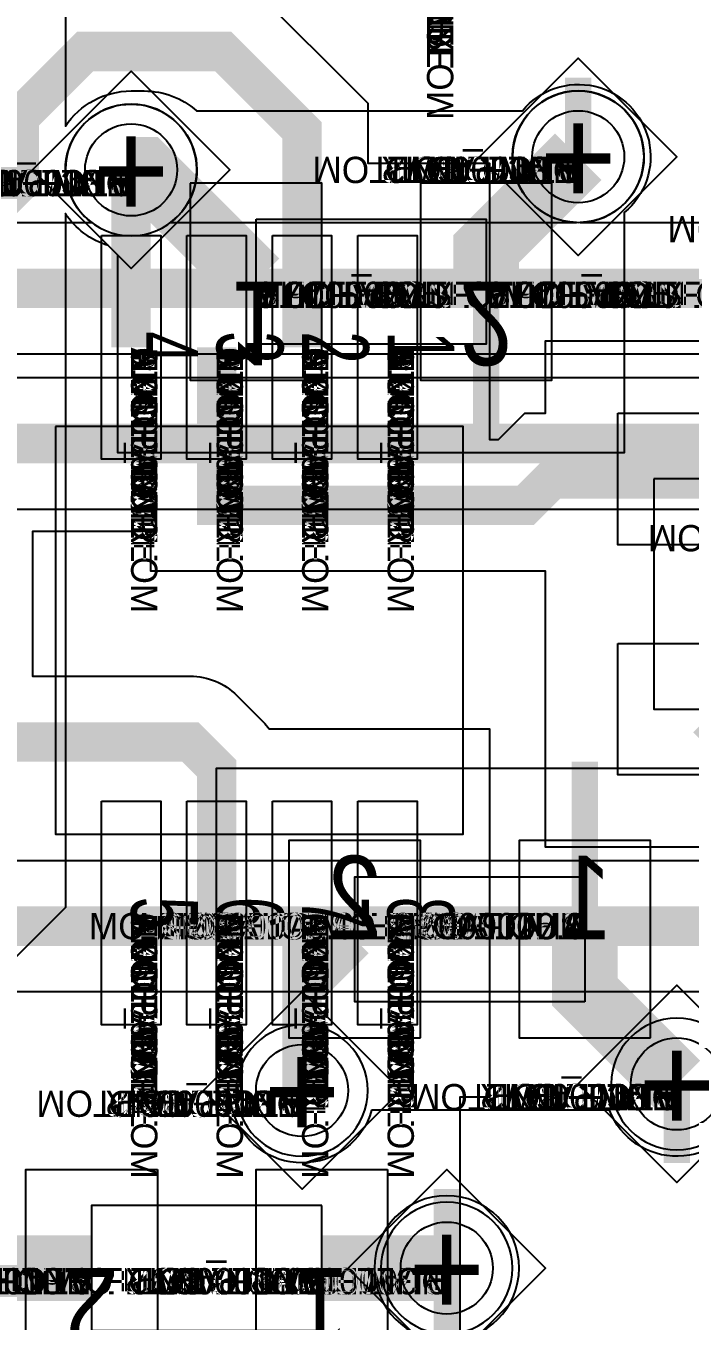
# Model space of a CAD drawing. Extents: x 0 to 323, y 0 to 320.
# Drawn here: x 63.26 to 68.31, y 172 to 181.85 of the extents above; entities that cross this region are included whole.
import ezdxf
from ezdxf.enums import TextEntityAlignment as Align

# ---------------------------------------------------------------- set-up
doc = ezdxf.new("R2010")
doc.units = 0
doc.header["$MEASUREMENT"] = 0
doc.layers.get('0').update_dxf_attribs({"linetype": 'CONTINUOUS'})
for name, color, linetype in [('CDN_FIGURES', 7, 'CONTINUOUS'), ('ETCH_BOTTOM', 7, 'CONTINUOUS'), ('ETCH_GND', 3, 'CONTINUOUS'), ('ETCH_INT1', 4, 'CONTINUOUS'), ('ETCH_INT2', 5, 'CONTINUOUS'), ('ETCH_PWR', 6, 'CONTINUOUS'), ('ETCH_TOP', 2, 'CONTINUOUS'), ('MANUFACTURING_NCLEGEND-1-6', 8, 'CONTINUOUS'), ('PACKAGE_GEOMETRY_ASSEMBLY_TOP', 11, 'CONTINUOUS'), ('PACKAGE_GEOMETRY_PIN_NUMBER', 9, 'CONTINUOUS')]:
    doc.layers.add(name, color=color, linetype=linetype)

# ---------------------------------------------------------------- blocks, each defined once
blk = doc.blocks.new('PAD_INFO')
for tag in ['SHAPE_TYPE', 'PAD_HEIGHT', 'PAD_LAYER', 'PAD_TYPE', 'PAD_WIDTH']:
    blk.add_attdef(tag, (0, 0), '', height=0.2)
at = {"flags": 2}
blk.add_attdef('CDN_TYPE', (0, 0), '', height=0.2, dxfattribs=at)
blk = doc.blocks.new('DRILL_INFO')
at = {"flags": 2}
blk.add_attdef('CDN_TYPE', (0, 0), '', height=0.2, dxfattribs=at)
for tag in ['FSHAPE', 'FCHAR', 'DRILL_HEIGHT', 'DIAMETER', 'PLATED', 'DRILL_WIDTH']:
    blk.add_attdef(tag, (0, 0), '', height=0.2)
blk = doc.blocks.new('VIA0700X0300')
at = {"layer": 'ETCH_BOTTOM'}
blk.add_circle((0, 0), 0.35, dxfattribs=at)
at = {"layer": 'ETCH_GND'}
blk.add_circle((0, 0), 0.35, dxfattribs=at)
at = {"layer": 'ETCH_INT1'}
blk.add_circle((0, 0), 0.35, dxfattribs=at)
at = {"layer": 'ETCH_INT2'}
blk.add_circle((0, 0), 0.35, dxfattribs=at)
at = {"layer": 'ETCH_PWR'}
blk.add_circle((0, 0), 0.35, dxfattribs=at)
at = {"layer": 'ETCH_TOP'}
blk.add_circle((0, 0), 0.35, dxfattribs=at)
ref = blk.add_blockref('PAD_INFO', (0, 0))
ref.add_attrib('PAD_LAYER', 'ETCH_TOP', (0, 0), dxfattribs={"height": 0.2})
ref.add_attrib('SHAPE_TYPE', 'NULL', (0, 0), dxfattribs={"height": 0.2})
ref.add_attrib('PAD_TYPE', 'ANTIPAD', (0, 0), dxfattribs={"height": 0.2})
ref.add_attrib('PAD_WIDTH', '0.000000', (0, 0), dxfattribs={"height": 0.2})
ref.add_attrib('PAD_HEIGHT', '0.000000', (0, 0), dxfattribs={"height": 0.2})
ref = blk.add_blockref('PAD_INFO', (0, 0))
ref.add_attrib('PAD_LAYER', 'ETCH_GND', (0, 0), dxfattribs={"height": 0.2})
ref.add_attrib('SHAPE_TYPE', 'NULL', (0, 0), dxfattribs={"height": 0.2})
ref.add_attrib('PAD_TYPE', 'ANTIPAD', (0, 0), dxfattribs={"height": 0.2})
ref.add_attrib('PAD_WIDTH', '0.000000', (0, 0), dxfattribs={"height": 0.2})
ref.add_attrib('PAD_HEIGHT', '0.000000', (0, 0), dxfattribs={"height": 0.2})
ref = blk.add_blockref('PAD_INFO', (0, 0))
ref.add_attrib('PAD_LAYER', 'ETCH_INT1', (0, 0), dxfattribs={"height": 0.2})
ref.add_attrib('SHAPE_TYPE', 'NULL', (0, 0), dxfattribs={"height": 0.2})
ref.add_attrib('PAD_TYPE', 'ANTIPAD', (0, 0), dxfattribs={"height": 0.2})
ref.add_attrib('PAD_WIDTH', '0.000000', (0, 0), dxfattribs={"height": 0.2})
ref.add_attrib('PAD_HEIGHT', '0.000000', (0, 0), dxfattribs={"height": 0.2})
ref = blk.add_blockref('PAD_INFO', (0, 0))
ref.add_attrib('PAD_LAYER', 'ETCH_INT2', (0, 0), dxfattribs={"height": 0.2})
ref.add_attrib('SHAPE_TYPE', 'NULL', (0, 0), dxfattribs={"height": 0.2})
ref.add_attrib('PAD_TYPE', 'ANTIPAD', (0, 0), dxfattribs={"height": 0.2})
ref.add_attrib('PAD_WIDTH', '0.000000', (0, 0), dxfattribs={"height": 0.2})
ref.add_attrib('PAD_HEIGHT', '0.000000', (0, 0), dxfattribs={"height": 0.2})
ref = blk.add_blockref('PAD_INFO', (0, 0))
ref.add_attrib('PAD_LAYER', 'ETCH_PWR', (0, 0), dxfattribs={"height": 0.2})
ref.add_attrib('SHAPE_TYPE', 'NULL', (0, 0), dxfattribs={"height": 0.2})
ref.add_attrib('PAD_TYPE', 'ANTIPAD', (0, 0), dxfattribs={"height": 0.2})
ref.add_attrib('PAD_WIDTH', '0.000000', (0, 0), dxfattribs={"height": 0.2})
ref.add_attrib('PAD_HEIGHT', '0.000000', (0, 0), dxfattribs={"height": 0.2})
ref = blk.add_blockref('PAD_INFO', (0, 0))
ref.add_attrib('PAD_LAYER', 'ETCH_BOTTOM', (0, 0), dxfattribs={"height": 0.2})
ref.add_attrib('SHAPE_TYPE', 'NULL', (0, 0), dxfattribs={"height": 0.2})
ref.add_attrib('PAD_TYPE', 'ANTIPAD', (0, 0), dxfattribs={"height": 0.2})
ref.add_attrib('PAD_WIDTH', '0.000000', (0, 0), dxfattribs={"height": 0.2})
ref.add_attrib('PAD_HEIGHT', '0.000000', (0, 0), dxfattribs={"height": 0.2})
ref = blk.add_blockref('PAD_INFO', (0, 0))
ref.add_attrib('PAD_LAYER', 'ETCH_TOP', (0, 0), dxfattribs={"height": 0.2})
ref.add_attrib('SHAPE_TYPE', 'NULL', (0, 0), dxfattribs={"height": 0.2})
ref.add_attrib('PAD_TYPE', 'THERMAL', (0, 0), dxfattribs={"height": 0.2})
ref.add_attrib('PAD_WIDTH', '0.000000', (0, 0), dxfattribs={"height": 0.2})
ref.add_attrib('PAD_HEIGHT', '0.000000', (0, 0), dxfattribs={"height": 0.2})
ref = blk.add_blockref('PAD_INFO', (0, 0))
ref.add_attrib('PAD_LAYER', 'ETCH_GND', (0, 0), dxfattribs={"height": 0.2})
ref.add_attrib('SHAPE_TYPE', 'NULL', (0, 0), dxfattribs={"height": 0.2})
ref.add_attrib('PAD_TYPE', 'THERMAL', (0, 0), dxfattribs={"height": 0.2})
ref.add_attrib('PAD_WIDTH', '0.000000', (0, 0), dxfattribs={"height": 0.2})
ref.add_attrib('PAD_HEIGHT', '0.000000', (0, 0), dxfattribs={"height": 0.2})
ref = blk.add_blockref('PAD_INFO', (0, 0))
ref.add_attrib('PAD_LAYER', 'ETCH_INT1', (0, 0), dxfattribs={"height": 0.2})
ref.add_attrib('SHAPE_TYPE', 'NULL', (0, 0), dxfattribs={"height": 0.2})
ref.add_attrib('PAD_TYPE', 'THERMAL', (0, 0), dxfattribs={"height": 0.2})
ref.add_attrib('PAD_WIDTH', '0.000000', (0, 0), dxfattribs={"height": 0.2})
ref.add_attrib('PAD_HEIGHT', '0.000000', (0, 0), dxfattribs={"height": 0.2})
ref = blk.add_blockref('PAD_INFO', (0, 0))
ref.add_attrib('PAD_LAYER', 'ETCH_INT2', (0, 0), dxfattribs={"height": 0.2})
ref.add_attrib('SHAPE_TYPE', 'NULL', (0, 0), dxfattribs={"height": 0.2})
ref.add_attrib('PAD_TYPE', 'THERMAL', (0, 0), dxfattribs={"height": 0.2})
ref.add_attrib('PAD_WIDTH', '0.000000', (0, 0), dxfattribs={"height": 0.2})
ref.add_attrib('PAD_HEIGHT', '0.000000', (0, 0), dxfattribs={"height": 0.2})
ref = blk.add_blockref('PAD_INFO', (0, 0))
ref.add_attrib('PAD_LAYER', 'ETCH_PWR', (0, 0), dxfattribs={"height": 0.2})
ref.add_attrib('SHAPE_TYPE', 'NULL', (0, 0), dxfattribs={"height": 0.2})
ref.add_attrib('PAD_TYPE', 'THERMAL', (0, 0), dxfattribs={"height": 0.2})
ref.add_attrib('PAD_WIDTH', '0.000000', (0, 0), dxfattribs={"height": 0.2})
ref.add_attrib('PAD_HEIGHT', '0.000000', (0, 0), dxfattribs={"height": 0.2})
ref = blk.add_blockref('PAD_INFO', (0, 0))
ref.add_attrib('PAD_LAYER', 'ETCH_BOTTOM', (0, 0), dxfattribs={"height": 0.2})
ref.add_attrib('SHAPE_TYPE', 'NULL', (0, 0), dxfattribs={"height": 0.2})
ref.add_attrib('PAD_TYPE', 'THERMAL', (0, 0), dxfattribs={"height": 0.2})
ref.add_attrib('PAD_WIDTH', '0.000000', (0, 0), dxfattribs={"height": 0.2})
ref.add_attrib('PAD_HEIGHT', '0.000000', (0, 0), dxfattribs={"height": 0.2})
ref = blk.add_blockref('PAD_INFO', (0, 0))
ref.add_attrib('PAD_LAYER', 'ETCH_TOP', (0, 0), dxfattribs={"height": 0.2})
ref.add_attrib('SHAPE_TYPE', 'CIRCLE', (0, 0), dxfattribs={"height": 0.2})
ref.add_attrib('PAD_TYPE', 'REGULAR', (0, 0), dxfattribs={"height": 0.2})
ref.add_attrib('PAD_WIDTH', '0.700000', (0, 0), dxfattribs={"height": 0.2})
ref.add_attrib('PAD_HEIGHT', '0.700000', (0, 0), dxfattribs={"height": 0.2})
ref = blk.add_blockref('PAD_INFO', (0, 0))
ref.add_attrib('PAD_LAYER', 'ETCH_GND', (0, 0), dxfattribs={"height": 0.2})
ref.add_attrib('SHAPE_TYPE', 'CIRCLE', (0, 0), dxfattribs={"height": 0.2})
ref.add_attrib('PAD_TYPE', 'REGULAR', (0, 0), dxfattribs={"height": 0.2})
ref.add_attrib('PAD_WIDTH', '0.700000', (0, 0), dxfattribs={"height": 0.2})
ref.add_attrib('PAD_HEIGHT', '0.700000', (0, 0), dxfattribs={"height": 0.2})
ref = blk.add_blockref('PAD_INFO', (0, 0))
ref.add_attrib('PAD_LAYER', 'ETCH_INT1', (0, 0), dxfattribs={"height": 0.2})
ref.add_attrib('SHAPE_TYPE', 'CIRCLE', (0, 0), dxfattribs={"height": 0.2})
ref.add_attrib('PAD_TYPE', 'REGULAR', (0, 0), dxfattribs={"height": 0.2})
ref.add_attrib('PAD_WIDTH', '0.700000', (0, 0), dxfattribs={"height": 0.2})
ref.add_attrib('PAD_HEIGHT', '0.700000', (0, 0), dxfattribs={"height": 0.2})
ref = blk.add_blockref('PAD_INFO', (0, 0))
ref.add_attrib('PAD_LAYER', 'ETCH_INT2', (0, 0), dxfattribs={"height": 0.2})
ref.add_attrib('SHAPE_TYPE', 'CIRCLE', (0, 0), dxfattribs={"height": 0.2})
ref.add_attrib('PAD_TYPE', 'REGULAR', (0, 0), dxfattribs={"height": 0.2})
ref.add_attrib('PAD_WIDTH', '0.700000', (0, 0), dxfattribs={"height": 0.2})
ref.add_attrib('PAD_HEIGHT', '0.700000', (0, 0), dxfattribs={"height": 0.2})
ref = blk.add_blockref('PAD_INFO', (0, 0))
ref.add_attrib('PAD_LAYER', 'ETCH_PWR', (0, 0), dxfattribs={"height": 0.2})
ref.add_attrib('SHAPE_TYPE', 'CIRCLE', (0, 0), dxfattribs={"height": 0.2})
ref.add_attrib('PAD_TYPE', 'REGULAR', (0, 0), dxfattribs={"height": 0.2})
ref.add_attrib('PAD_WIDTH', '0.700000', (0, 0), dxfattribs={"height": 0.2})
ref.add_attrib('PAD_HEIGHT', '0.700000', (0, 0), dxfattribs={"height": 0.2})
ref = blk.add_blockref('PAD_INFO', (0, 0))
ref.add_attrib('PAD_LAYER', 'ETCH_BOTTOM', (0, 0), dxfattribs={"height": 0.2})
ref.add_attrib('SHAPE_TYPE', 'CIRCLE', (0, 0), dxfattribs={"height": 0.2})
ref.add_attrib('PAD_TYPE', 'REGULAR', (0, 0), dxfattribs={"height": 0.2})
ref.add_attrib('PAD_WIDTH', '0.700000', (0, 0), dxfattribs={"height": 0.2})
ref.add_attrib('PAD_HEIGHT', '0.700000', (0, 0), dxfattribs={"height": 0.2})
ref = blk.add_blockref('DRILL_INFO', (0, 0))
ref.add_attrib('DIAMETER', '0.300000', (0, 0), dxfattribs={"height": 0.2})
ref.add_attrib('PLATED', 'PLATED', (0, 0), dxfattribs={"height": 0.2})
ref.add_attrib('FSHAPE', 'DIAMOND', (0, 0), dxfattribs={"height": 0.2})
ref.add_attrib('FCHAR', '+', (0, 0), dxfattribs={"height": 0.2})
ref.add_attrib('DRILL_WIDTH', '1.500000', (0, 0), dxfattribs={"height": 0.2})
ref.add_attrib('DRILL_HEIGHT', '1.500000', (0, 0), dxfattribs={"height": 0.2})
for tag in ['CDN_TYPE', 'PIN']:
    blk.add_attdef(tag, (0, 0), '', height=0.2)
at = {"flags": 2}
for tag in ['PSTKNAME', 'BBV']:
    blk.add_attdef(tag, (0, 0), '', height=0.2, dxfattribs=at)
blk = doc.blocks.new('FIGURE_DIAMOND')
at = {"layer": 'CDN_FIGURES'}
blk.add_lwpolyline([(-0.5, 0), (0, 0.5), (0.5, 0), (0, -0.5)], close=True, dxfattribs=at)
blk = doc.blocks.new('RC1000X1500TS')
at = {"layer": 'ETCH_TOP'}
blk.add_lwpolyline([(-0.5, -0.75), (-0.5, 0.75), (0.5, 0.75), (0.5, -0.75)], close=True, dxfattribs=at)
ref = blk.add_blockref('PAD_INFO', (0, 0))
ref.add_attrib('PAD_LAYER', 'ETCH_TOP', (0, 0), dxfattribs={"height": 0.2})
ref.add_attrib('SHAPE_TYPE', 'NULL', (0, 0), dxfattribs={"height": 0.2})
ref.add_attrib('PAD_TYPE', 'ANTIPAD', (0, 0), dxfattribs={"height": 0.2})
ref.add_attrib('PAD_WIDTH', '0.000000', (0, 0), dxfattribs={"height": 0.2})
ref.add_attrib('PAD_HEIGHT', '0.000000', (0, 0), dxfattribs={"height": 0.2})
ref = blk.add_blockref('PAD_INFO', (0, 0))
ref.add_attrib('PAD_LAYER', 'ETCH_GND', (0, 0), dxfattribs={"height": 0.2})
ref.add_attrib('SHAPE_TYPE', 'NULL', (0, 0), dxfattribs={"height": 0.2})
ref.add_attrib('PAD_TYPE', 'ANTIPAD', (0, 0), dxfattribs={"height": 0.2})
ref.add_attrib('PAD_WIDTH', '0.000000', (0, 0), dxfattribs={"height": 0.2})
ref.add_attrib('PAD_HEIGHT', '0.000000', (0, 0), dxfattribs={"height": 0.2})
ref = blk.add_blockref('PAD_INFO', (0, 0))
ref.add_attrib('PAD_LAYER', 'ETCH_INT1', (0, 0), dxfattribs={"height": 0.2})
ref.add_attrib('SHAPE_TYPE', 'NULL', (0, 0), dxfattribs={"height": 0.2})
ref.add_attrib('PAD_TYPE', 'ANTIPAD', (0, 0), dxfattribs={"height": 0.2})
ref.add_attrib('PAD_WIDTH', '0.000000', (0, 0), dxfattribs={"height": 0.2})
ref.add_attrib('PAD_HEIGHT', '0.000000', (0, 0), dxfattribs={"height": 0.2})
ref = blk.add_blockref('PAD_INFO', (0, 0))
ref.add_attrib('PAD_LAYER', 'ETCH_INT2', (0, 0), dxfattribs={"height": 0.2})
ref.add_attrib('SHAPE_TYPE', 'NULL', (0, 0), dxfattribs={"height": 0.2})
ref.add_attrib('PAD_TYPE', 'ANTIPAD', (0, 0), dxfattribs={"height": 0.2})
ref.add_attrib('PAD_WIDTH', '0.000000', (0, 0), dxfattribs={"height": 0.2})
ref.add_attrib('PAD_HEIGHT', '0.000000', (0, 0), dxfattribs={"height": 0.2})
ref = blk.add_blockref('PAD_INFO', (0, 0))
ref.add_attrib('PAD_LAYER', 'ETCH_PWR', (0, 0), dxfattribs={"height": 0.2})
ref.add_attrib('SHAPE_TYPE', 'NULL', (0, 0), dxfattribs={"height": 0.2})
ref.add_attrib('PAD_TYPE', 'ANTIPAD', (0, 0), dxfattribs={"height": 0.2})
ref.add_attrib('PAD_WIDTH', '0.000000', (0, 0), dxfattribs={"height": 0.2})
ref.add_attrib('PAD_HEIGHT', '0.000000', (0, 0), dxfattribs={"height": 0.2})
ref = blk.add_blockref('PAD_INFO', (0, 0))
ref.add_attrib('PAD_LAYER', 'ETCH_BOTTOM', (0, 0), dxfattribs={"height": 0.2})
ref.add_attrib('SHAPE_TYPE', 'NULL', (0, 0), dxfattribs={"height": 0.2})
ref.add_attrib('PAD_TYPE', 'ANTIPAD', (0, 0), dxfattribs={"height": 0.2})
ref.add_attrib('PAD_WIDTH', '0.000000', (0, 0), dxfattribs={"height": 0.2})
ref.add_attrib('PAD_HEIGHT', '0.000000', (0, 0), dxfattribs={"height": 0.2})
ref = blk.add_blockref('PAD_INFO', (0, 0))
ref.add_attrib('PAD_LAYER', 'ETCH_TOP', (0, 0), dxfattribs={"height": 0.2})
ref.add_attrib('SHAPE_TYPE', 'NULL', (0, 0), dxfattribs={"height": 0.2})
ref.add_attrib('PAD_TYPE', 'THERMAL', (0, 0), dxfattribs={"height": 0.2})
ref.add_attrib('PAD_WIDTH', '0.000000', (0, 0), dxfattribs={"height": 0.2})
ref.add_attrib('PAD_HEIGHT', '0.000000', (0, 0), dxfattribs={"height": 0.2})
ref = blk.add_blockref('PAD_INFO', (0, 0))
ref.add_attrib('PAD_LAYER', 'ETCH_GND', (0, 0), dxfattribs={"height": 0.2})
ref.add_attrib('SHAPE_TYPE', 'NULL', (0, 0), dxfattribs={"height": 0.2})
ref.add_attrib('PAD_TYPE', 'THERMAL', (0, 0), dxfattribs={"height": 0.2})
ref.add_attrib('PAD_WIDTH', '0.000000', (0, 0), dxfattribs={"height": 0.2})
ref.add_attrib('PAD_HEIGHT', '0.000000', (0, 0), dxfattribs={"height": 0.2})
ref = blk.add_blockref('PAD_INFO', (0, 0))
ref.add_attrib('PAD_LAYER', 'ETCH_INT1', (0, 0), dxfattribs={"height": 0.2})
ref.add_attrib('SHAPE_TYPE', 'NULL', (0, 0), dxfattribs={"height": 0.2})
ref.add_attrib('PAD_TYPE', 'THERMAL', (0, 0), dxfattribs={"height": 0.2})
ref.add_attrib('PAD_WIDTH', '0.000000', (0, 0), dxfattribs={"height": 0.2})
ref.add_attrib('PAD_HEIGHT', '0.000000', (0, 0), dxfattribs={"height": 0.2})
ref = blk.add_blockref('PAD_INFO', (0, 0))
ref.add_attrib('PAD_LAYER', 'ETCH_INT2', (0, 0), dxfattribs={"height": 0.2})
ref.add_attrib('SHAPE_TYPE', 'NULL', (0, 0), dxfattribs={"height": 0.2})
ref.add_attrib('PAD_TYPE', 'THERMAL', (0, 0), dxfattribs={"height": 0.2})
ref.add_attrib('PAD_WIDTH', '0.000000', (0, 0), dxfattribs={"height": 0.2})
ref.add_attrib('PAD_HEIGHT', '0.000000', (0, 0), dxfattribs={"height": 0.2})
ref = blk.add_blockref('PAD_INFO', (0, 0))
ref.add_attrib('PAD_LAYER', 'ETCH_PWR', (0, 0), dxfattribs={"height": 0.2})
ref.add_attrib('SHAPE_TYPE', 'NULL', (0, 0), dxfattribs={"height": 0.2})
ref.add_attrib('PAD_TYPE', 'THERMAL', (0, 0), dxfattribs={"height": 0.2})
ref.add_attrib('PAD_WIDTH', '0.000000', (0, 0), dxfattribs={"height": 0.2})
ref.add_attrib('PAD_HEIGHT', '0.000000', (0, 0), dxfattribs={"height": 0.2})
ref = blk.add_blockref('PAD_INFO', (0, 0))
ref.add_attrib('PAD_LAYER', 'ETCH_BOTTOM', (0, 0), dxfattribs={"height": 0.2})
ref.add_attrib('SHAPE_TYPE', 'NULL', (0, 0), dxfattribs={"height": 0.2})
ref.add_attrib('PAD_TYPE', 'THERMAL', (0, 0), dxfattribs={"height": 0.2})
ref.add_attrib('PAD_WIDTH', '0.000000', (0, 0), dxfattribs={"height": 0.2})
ref.add_attrib('PAD_HEIGHT', '0.000000', (0, 0), dxfattribs={"height": 0.2})
ref = blk.add_blockref('PAD_INFO', (0, 0))
ref.add_attrib('PAD_LAYER', 'ETCH_GND', (0, 0), dxfattribs={"height": 0.2})
ref.add_attrib('SHAPE_TYPE', 'NULL', (0, 0), dxfattribs={"height": 0.2})
ref.add_attrib('PAD_TYPE', 'REGULAR', (0, 0), dxfattribs={"height": 0.2})
ref.add_attrib('PAD_WIDTH', '0.000000', (0, 0), dxfattribs={"height": 0.2})
ref.add_attrib('PAD_HEIGHT', '0.000000', (0, 0), dxfattribs={"height": 0.2})
ref = blk.add_blockref('PAD_INFO', (0, 0))
ref.add_attrib('PAD_LAYER', 'ETCH_INT1', (0, 0), dxfattribs={"height": 0.2})
ref.add_attrib('SHAPE_TYPE', 'NULL', (0, 0), dxfattribs={"height": 0.2})
ref.add_attrib('PAD_TYPE', 'REGULAR', (0, 0), dxfattribs={"height": 0.2})
ref.add_attrib('PAD_WIDTH', '0.000000', (0, 0), dxfattribs={"height": 0.2})
ref.add_attrib('PAD_HEIGHT', '0.000000', (0, 0), dxfattribs={"height": 0.2})
ref = blk.add_blockref('PAD_INFO', (0, 0))
ref.add_attrib('PAD_LAYER', 'ETCH_INT2', (0, 0), dxfattribs={"height": 0.2})
ref.add_attrib('SHAPE_TYPE', 'NULL', (0, 0), dxfattribs={"height": 0.2})
ref.add_attrib('PAD_TYPE', 'REGULAR', (0, 0), dxfattribs={"height": 0.2})
ref.add_attrib('PAD_WIDTH', '0.000000', (0, 0), dxfattribs={"height": 0.2})
ref.add_attrib('PAD_HEIGHT', '0.000000', (0, 0), dxfattribs={"height": 0.2})
ref = blk.add_blockref('PAD_INFO', (0, 0))
ref.add_attrib('PAD_LAYER', 'ETCH_PWR', (0, 0), dxfattribs={"height": 0.2})
ref.add_attrib('SHAPE_TYPE', 'NULL', (0, 0), dxfattribs={"height": 0.2})
ref.add_attrib('PAD_TYPE', 'REGULAR', (0, 0), dxfattribs={"height": 0.2})
ref.add_attrib('PAD_WIDTH', '0.000000', (0, 0), dxfattribs={"height": 0.2})
ref.add_attrib('PAD_HEIGHT', '0.000000', (0, 0), dxfattribs={"height": 0.2})
ref = blk.add_blockref('PAD_INFO', (0, 0))
ref.add_attrib('PAD_LAYER', 'ETCH_BOTTOM', (0, 0), dxfattribs={"height": 0.2})
ref.add_attrib('SHAPE_TYPE', 'NULL', (0, 0), dxfattribs={"height": 0.2})
ref.add_attrib('PAD_TYPE', 'REGULAR', (0, 0), dxfattribs={"height": 0.2})
ref.add_attrib('PAD_WIDTH', '0.000000', (0, 0), dxfattribs={"height": 0.2})
ref.add_attrib('PAD_HEIGHT', '0.000000', (0, 0), dxfattribs={"height": 0.2})
ref = blk.add_blockref('DRILL_INFO', (0, 0))
ref.add_attrib('DIAMETER', '0.000000', (0, 0), dxfattribs={"height": 0.2})
ref.add_attrib('PLATED', 'PLATED', (0, 0), dxfattribs={"height": 0.2})
ref.add_attrib('FSHAPE', 'NULL', (0, 0), dxfattribs={"height": 0.2})
ref.add_attrib('DRILL_WIDTH', '0.000000', (0, 0), dxfattribs={"height": 0.2})
ref.add_attrib('DRILL_HEIGHT', '0.000000', (0, 0), dxfattribs={"height": 0.2})
ref = blk.add_blockref('PAD_INFO', (0, 0))
ref.add_attrib('PAD_LAYER', 'ETCH_TOP', (0, 0), dxfattribs={"height": 0.2})
ref.add_attrib('SHAPE_TYPE', 'RECTANGLE', (0, 0), dxfattribs={"height": 0.2})
ref.add_attrib('PAD_TYPE', 'REGULAR', (0, 0), dxfattribs={"height": 0.2})
ref.add_attrib('PAD_WIDTH', '1.000000', (0, 0), dxfattribs={"height": 0.2})
ref.add_attrib('PAD_HEIGHT', '1.500000', (0, 0), dxfattribs={"height": 0.2})
for tag in ['CDN_TYPE', 'PIN']:
    blk.add_attdef(tag, (0, 0), '', height=0.2)
at = {"flags": 2}
for tag in ['PSTKNAME', 'BBV']:
    blk.add_attdef(tag, (0, 0), '', height=0.2, dxfattribs=at)
blk = doc.blocks.new('F56')
at = {"layer": 'PACKAGE_GEOMETRY_ASSEMBLY_TOP'}
blk.add_lwpolyline([(0, -0.475), (1.75, -0.475), (1.75, 0.475), (0, 0.475)], close=True, dxfattribs=at)
at = {"layer": 'ETCH_TOP'}
ref = blk.add_blockref('RC1000X1500TS', (0, 0), dxfattribs=at)
ref.add_attrib('CDN_TYPE', 'PIN', (0, 0), dxfattribs={"height": 0.2})
ref.add_attrib('PIN', '1', (0, 0), dxfattribs={"height": 0.2})
ref = blk.add_blockref('RC1000X1500TS', (1.75, 0), dxfattribs=at)
ref.add_attrib('CDN_TYPE', 'PIN', (0, 0), dxfattribs={"height": 0.2})
ref.add_attrib('PIN', '2', (0, 0), dxfattribs={"height": 0.2})
at = {"flags": 2}
for tag in ['SYMBOL_TYPE', 'CDN_TYPE', 'REFDES']:
    blk.add_attdef(tag, (0, 0), '', height=0.2, dxfattribs=at)
blk = doc.blocks.new('RC1700X0450TS_NS')
at = {"layer": 'ETCH_TOP'}
blk.add_lwpolyline([(-0.85, -0.225), (-0.85, 0.225), (0.85, 0.225), (0.85, -0.225)], close=True, dxfattribs=at)
ref = blk.add_blockref('PAD_INFO', (0, 0))
ref.add_attrib('PAD_LAYER', 'ETCH_TOP', (0, 0), dxfattribs={"height": 0.2})
ref.add_attrib('SHAPE_TYPE', 'NULL', (0, 0), dxfattribs={"height": 0.2})
ref.add_attrib('PAD_TYPE', 'ANTIPAD', (0, 0), dxfattribs={"height": 0.2})
ref.add_attrib('PAD_WIDTH', '0.000000', (0, 0), dxfattribs={"height": 0.2})
ref.add_attrib('PAD_HEIGHT', '0.000000', (0, 0), dxfattribs={"height": 0.2})
ref = blk.add_blockref('PAD_INFO', (0, 0))
ref.add_attrib('PAD_LAYER', 'ETCH_GND', (0, 0), dxfattribs={"height": 0.2})
ref.add_attrib('SHAPE_TYPE', 'NULL', (0, 0), dxfattribs={"height": 0.2})
ref.add_attrib('PAD_TYPE', 'ANTIPAD', (0, 0), dxfattribs={"height": 0.2})
ref.add_attrib('PAD_WIDTH', '0.000000', (0, 0), dxfattribs={"height": 0.2})
ref.add_attrib('PAD_HEIGHT', '0.000000', (0, 0), dxfattribs={"height": 0.2})
ref = blk.add_blockref('PAD_INFO', (0, 0))
ref.add_attrib('PAD_LAYER', 'ETCH_INT1', (0, 0), dxfattribs={"height": 0.2})
ref.add_attrib('SHAPE_TYPE', 'NULL', (0, 0), dxfattribs={"height": 0.2})
ref.add_attrib('PAD_TYPE', 'ANTIPAD', (0, 0), dxfattribs={"height": 0.2})
ref.add_attrib('PAD_WIDTH', '0.000000', (0, 0), dxfattribs={"height": 0.2})
ref.add_attrib('PAD_HEIGHT', '0.000000', (0, 0), dxfattribs={"height": 0.2})
ref = blk.add_blockref('PAD_INFO', (0, 0))
ref.add_attrib('PAD_LAYER', 'ETCH_INT2', (0, 0), dxfattribs={"height": 0.2})
ref.add_attrib('SHAPE_TYPE', 'NULL', (0, 0), dxfattribs={"height": 0.2})
ref.add_attrib('PAD_TYPE', 'ANTIPAD', (0, 0), dxfattribs={"height": 0.2})
ref.add_attrib('PAD_WIDTH', '0.000000', (0, 0), dxfattribs={"height": 0.2})
ref.add_attrib('PAD_HEIGHT', '0.000000', (0, 0), dxfattribs={"height": 0.2})
ref = blk.add_blockref('PAD_INFO', (0, 0))
ref.add_attrib('PAD_LAYER', 'ETCH_PWR', (0, 0), dxfattribs={"height": 0.2})
ref.add_attrib('SHAPE_TYPE', 'NULL', (0, 0), dxfattribs={"height": 0.2})
ref.add_attrib('PAD_TYPE', 'ANTIPAD', (0, 0), dxfattribs={"height": 0.2})
ref.add_attrib('PAD_WIDTH', '0.000000', (0, 0), dxfattribs={"height": 0.2})
ref.add_attrib('PAD_HEIGHT', '0.000000', (0, 0), dxfattribs={"height": 0.2})
ref = blk.add_blockref('PAD_INFO', (0, 0))
ref.add_attrib('PAD_LAYER', 'ETCH_BOTTOM', (0, 0), dxfattribs={"height": 0.2})
ref.add_attrib('SHAPE_TYPE', 'NULL', (0, 0), dxfattribs={"height": 0.2})
ref.add_attrib('PAD_TYPE', 'ANTIPAD', (0, 0), dxfattribs={"height": 0.2})
ref.add_attrib('PAD_WIDTH', '0.000000', (0, 0), dxfattribs={"height": 0.2})
ref.add_attrib('PAD_HEIGHT', '0.000000', (0, 0), dxfattribs={"height": 0.2})
ref = blk.add_blockref('PAD_INFO', (0, 0))
ref.add_attrib('PAD_LAYER', 'ETCH_TOP', (0, 0), dxfattribs={"height": 0.2})
ref.add_attrib('SHAPE_TYPE', 'NULL', (0, 0), dxfattribs={"height": 0.2})
ref.add_attrib('PAD_TYPE', 'THERMAL', (0, 0), dxfattribs={"height": 0.2})
ref.add_attrib('PAD_WIDTH', '0.000000', (0, 0), dxfattribs={"height": 0.2})
ref.add_attrib('PAD_HEIGHT', '0.000000', (0, 0), dxfattribs={"height": 0.2})
ref = blk.add_blockref('PAD_INFO', (0, 0))
ref.add_attrib('PAD_LAYER', 'ETCH_GND', (0, 0), dxfattribs={"height": 0.2})
ref.add_attrib('SHAPE_TYPE', 'NULL', (0, 0), dxfattribs={"height": 0.2})
ref.add_attrib('PAD_TYPE', 'THERMAL', (0, 0), dxfattribs={"height": 0.2})
ref.add_attrib('PAD_WIDTH', '0.000000', (0, 0), dxfattribs={"height": 0.2})
ref.add_attrib('PAD_HEIGHT', '0.000000', (0, 0), dxfattribs={"height": 0.2})
ref = blk.add_blockref('PAD_INFO', (0, 0))
ref.add_attrib('PAD_LAYER', 'ETCH_INT1', (0, 0), dxfattribs={"height": 0.2})
ref.add_attrib('SHAPE_TYPE', 'NULL', (0, 0), dxfattribs={"height": 0.2})
ref.add_attrib('PAD_TYPE', 'THERMAL', (0, 0), dxfattribs={"height": 0.2})
ref.add_attrib('PAD_WIDTH', '0.000000', (0, 0), dxfattribs={"height": 0.2})
ref.add_attrib('PAD_HEIGHT', '0.000000', (0, 0), dxfattribs={"height": 0.2})
ref = blk.add_blockref('PAD_INFO', (0, 0))
ref.add_attrib('PAD_LAYER', 'ETCH_INT2', (0, 0), dxfattribs={"height": 0.2})
ref.add_attrib('SHAPE_TYPE', 'NULL', (0, 0), dxfattribs={"height": 0.2})
ref.add_attrib('PAD_TYPE', 'THERMAL', (0, 0), dxfattribs={"height": 0.2})
ref.add_attrib('PAD_WIDTH', '0.000000', (0, 0), dxfattribs={"height": 0.2})
ref.add_attrib('PAD_HEIGHT', '0.000000', (0, 0), dxfattribs={"height": 0.2})
ref = blk.add_blockref('PAD_INFO', (0, 0))
ref.add_attrib('PAD_LAYER', 'ETCH_PWR', (0, 0), dxfattribs={"height": 0.2})
ref.add_attrib('SHAPE_TYPE', 'NULL', (0, 0), dxfattribs={"height": 0.2})
ref.add_attrib('PAD_TYPE', 'THERMAL', (0, 0), dxfattribs={"height": 0.2})
ref.add_attrib('PAD_WIDTH', '0.000000', (0, 0), dxfattribs={"height": 0.2})
ref.add_attrib('PAD_HEIGHT', '0.000000', (0, 0), dxfattribs={"height": 0.2})
ref = blk.add_blockref('PAD_INFO', (0, 0))
ref.add_attrib('PAD_LAYER', 'ETCH_BOTTOM', (0, 0), dxfattribs={"height": 0.2})
ref.add_attrib('SHAPE_TYPE', 'NULL', (0, 0), dxfattribs={"height": 0.2})
ref.add_attrib('PAD_TYPE', 'THERMAL', (0, 0), dxfattribs={"height": 0.2})
ref.add_attrib('PAD_WIDTH', '0.000000', (0, 0), dxfattribs={"height": 0.2})
ref.add_attrib('PAD_HEIGHT', '0.000000', (0, 0), dxfattribs={"height": 0.2})
ref = blk.add_blockref('PAD_INFO', (0, 0))
ref.add_attrib('PAD_LAYER', 'ETCH_TOP', (0, 0), dxfattribs={"height": 0.2})
ref.add_attrib('SHAPE_TYPE', 'RECTANGLE', (0, 0), dxfattribs={"height": 0.2})
ref.add_attrib('PAD_TYPE', 'REGULAR', (0, 0), dxfattribs={"height": 0.2})
ref.add_attrib('PAD_WIDTH', '1.700000', (0, 0), dxfattribs={"height": 0.2})
ref.add_attrib('PAD_HEIGHT', '0.450000', (0, 0), dxfattribs={"height": 0.2})
ref = blk.add_blockref('PAD_INFO', (0, 0))
ref.add_attrib('PAD_LAYER', 'ETCH_GND', (0, 0), dxfattribs={"height": 0.2})
ref.add_attrib('SHAPE_TYPE', 'NULL', (0, 0), dxfattribs={"height": 0.2})
ref.add_attrib('PAD_TYPE', 'REGULAR', (0, 0), dxfattribs={"height": 0.2})
ref.add_attrib('PAD_WIDTH', '0.000000', (0, 0), dxfattribs={"height": 0.2})
ref.add_attrib('PAD_HEIGHT', '0.000000', (0, 0), dxfattribs={"height": 0.2})
ref = blk.add_blockref('PAD_INFO', (0, 0))
ref.add_attrib('PAD_LAYER', 'ETCH_INT1', (0, 0), dxfattribs={"height": 0.2})
ref.add_attrib('SHAPE_TYPE', 'NULL', (0, 0), dxfattribs={"height": 0.2})
ref.add_attrib('PAD_TYPE', 'REGULAR', (0, 0), dxfattribs={"height": 0.2})
ref.add_attrib('PAD_WIDTH', '0.000000', (0, 0), dxfattribs={"height": 0.2})
ref.add_attrib('PAD_HEIGHT', '0.000000', (0, 0), dxfattribs={"height": 0.2})
ref = blk.add_blockref('PAD_INFO', (0, 0))
ref.add_attrib('PAD_LAYER', 'ETCH_INT2', (0, 0), dxfattribs={"height": 0.2})
ref.add_attrib('SHAPE_TYPE', 'NULL', (0, 0), dxfattribs={"height": 0.2})
ref.add_attrib('PAD_TYPE', 'REGULAR', (0, 0), dxfattribs={"height": 0.2})
ref.add_attrib('PAD_WIDTH', '0.000000', (0, 0), dxfattribs={"height": 0.2})
ref.add_attrib('PAD_HEIGHT', '0.000000', (0, 0), dxfattribs={"height": 0.2})
ref = blk.add_blockref('PAD_INFO', (0, 0))
ref.add_attrib('PAD_LAYER', 'ETCH_PWR', (0, 0), dxfattribs={"height": 0.2})
ref.add_attrib('SHAPE_TYPE', 'NULL', (0, 0), dxfattribs={"height": 0.2})
ref.add_attrib('PAD_TYPE', 'REGULAR', (0, 0), dxfattribs={"height": 0.2})
ref.add_attrib('PAD_WIDTH', '0.000000', (0, 0), dxfattribs={"height": 0.2})
ref.add_attrib('PAD_HEIGHT', '0.000000', (0, 0), dxfattribs={"height": 0.2})
ref = blk.add_blockref('PAD_INFO', (0, 0))
ref.add_attrib('PAD_LAYER', 'ETCH_BOTTOM', (0, 0), dxfattribs={"height": 0.2})
ref.add_attrib('SHAPE_TYPE', 'NULL', (0, 0), dxfattribs={"height": 0.2})
ref.add_attrib('PAD_TYPE', 'REGULAR', (0, 0), dxfattribs={"height": 0.2})
ref.add_attrib('PAD_WIDTH', '0.000000', (0, 0), dxfattribs={"height": 0.2})
ref.add_attrib('PAD_HEIGHT', '0.000000', (0, 0), dxfattribs={"height": 0.2})
ref = blk.add_blockref('DRILL_INFO', (0, 0))
ref.add_attrib('DIAMETER', '0.000000', (0, 0), dxfattribs={"height": 0.2})
ref.add_attrib('PLATED', 'PLATED', (0, 0), dxfattribs={"height": 0.2})
ref.add_attrib('FSHAPE', 'NULL', (0, 0), dxfattribs={"height": 0.2})
ref.add_attrib('DRILL_WIDTH', '0.000000', (0, 0), dxfattribs={"height": 0.2})
ref.add_attrib('DRILL_HEIGHT', '0.000000', (0, 0), dxfattribs={"height": 0.2})
for tag in ['CDN_TYPE', 'PIN']:
    blk.add_attdef(tag, (0, 0), '', height=0.2)
at = {"flags": 2}
for tag in ['PSTKNAME', 'BBV']:
    blk.add_attdef(tag, (0, 0), '', height=0.2, dxfattribs=at)
blk = doc.blocks.new('F28')
at = {"layer": 'PACKAGE_GEOMETRY_ASSEMBLY_TOP'}
blk.add_lwpolyline([(0.6, -2.525), (3.7, -2.525), (3.7, 0.575), (0.6, 0.575)], close=True, dxfattribs=at)
at = {"layer": 'ETCH_TOP'}
ref = blk.add_blockref('RC1700X0450TS_NS', (0, 0), dxfattribs=at)
ref.add_attrib('CDN_TYPE', 'PIN', (0, 0), dxfattribs={"height": 0.2})
ref.add_attrib('PIN', '1', (0, 0), dxfattribs={"height": 0.2})
ref = blk.add_blockref('RC1700X0450TS_NS', (0, -1.3), dxfattribs=at)
ref.add_attrib('CDN_TYPE', 'PIN', (0, 0), dxfattribs={"height": 0.2})
ref.add_attrib('PIN', '3', (0, 0), dxfattribs={"height": 0.2})
ref = blk.add_blockref('RC1700X0450TS_NS', (0, -0.65), dxfattribs=at)
ref.add_attrib('CDN_TYPE', 'PIN', (0, 0), dxfattribs={"height": 0.2})
ref.add_attrib('PIN', '2', (0, 0), dxfattribs={"height": 0.2})
ref = blk.add_blockref('RC1700X0450TS_NS', (0, -1.95), dxfattribs=at)
ref.add_attrib('CDN_TYPE', 'PIN', (0, 0), dxfattribs={"height": 0.2})
ref.add_attrib('PIN', '4', (0, 0), dxfattribs={"height": 0.2})
ref = blk.add_blockref('RC1700X0450TS_NS', (4.3, -1.95), dxfattribs=at)
ref.add_attrib('CDN_TYPE', 'PIN', (0, 0), dxfattribs={"height": 0.2})
ref.add_attrib('PIN', '5', (0, 0), dxfattribs={"height": 0.2})
ref = blk.add_blockref('RC1700X0450TS_NS', (4.3, 0), dxfattribs=at)
ref.add_attrib('CDN_TYPE', 'PIN', (0, 0), dxfattribs={"height": 0.2})
ref.add_attrib('PIN', '8', (0, 0), dxfattribs={"height": 0.2})
ref = blk.add_blockref('RC1700X0450TS_NS', (4.3, -1.3), dxfattribs=at)
ref.add_attrib('CDN_TYPE', 'PIN', (0, 0), dxfattribs={"height": 0.2})
ref.add_attrib('PIN', '6', (0, 0), dxfattribs={"height": 0.2})
ref = blk.add_blockref('RC1700X0450TS_NS', (4.3, -0.65), dxfattribs=at)
ref.add_attrib('CDN_TYPE', 'PIN', (0, 0), dxfattribs={"height": 0.2})
ref.add_attrib('PIN', '7', (0, 0), dxfattribs={"height": 0.2})
at = {"flags": 2}
for tag in ['SYMBOL_TYPE', 'CDN_TYPE', 'REFDES']:
    blk.add_attdef(tag, (0, 0), '', height=0.2, dxfattribs=at)

msp = doc.modelspace()

# ---------------------------------------------------------------- linework, layer by layer
at = {"layer": 'ETCH_BOTTOM'}
for points, format in [([(63.5627, 197.5126), (63.5627, 181.0875, -0.251232), (64.0626, 181.3556), (64.1626, 181.3556, -0.182659), (64.5595, 181.2056), (67.0383, 181.2056, -1.100396), (67.8127, 180.4312), (67.8127, 178.6054), (63.9625, 178.6054), (63.9625, 180.1069), (63.8881, 180.1813, -0.174107), (63.5627, 180.4235), (63.5627, 175.1484), (60.1698, 171.7555)], "xyb"), ([(67.4626, 180.8555, 0.2, 0.2, 0), (67.4626, 181.4563, 0.2, 0.2, 0)], "xyseb"), ([(66.7626, 179.9055, 0.5, 0.5, 0), (66.7626, 180.1555, 0.5, 0.5, 0), (67.4626, 180.8555, 0.5, 0.5, 0)], "xyseb"), ([(64.0626, 180.7555, 0.5, 0.5, 0), (64.1626, 180.7555, 0.5, 0.5, 0), (65.0126, 179.9055, 0.5, 0.5, 0)], "xyseb"), ([(66.7626, 178.5547, 0.2, 0.2, 0), (66.7626, 179.9055, 0.2, 0.2, 0)], "xyseb"), ([(67.5126, 174.9055, 0.2, 0.2, 0), (67.5126, 176.2563, 0.2, 0.2, 0)], "xyseb"), ([(67.5126, 174.9055, 0.5, 0.5, 0), (67.5126, 174.5055, 0.5, 0.5, 0), (68.2126, 173.8055, 0.5, 0.5, 0)], "xyseb"), ([(65.3626, 173.7555, 0.3, 0.3, 0), (65.3626, 174.5055, 0.3, 0.3, 0), (65.7626, 174.9055, 0.3, 0.3, 0)], "xyseb"), ([(68.2126, 173.2047, 0.2, 0.2, 0), (68.2126, 173.8055, 0.2, 0.2, 0)], "xyseb"), ([(66.4626, 172.4055, 0.2, 0.2, 0), (66.4626, 173.0063, 0.2, 0.2, 0)], "xyseb"), ([(66.4626, 171.8047, 0.2, 0.2, 0), (66.4626, 172.4055, 0.2, 0.2, 0)], "xyseb")]:
    msp.add_lwpolyline(points, format=format, dxfattribs=at)
for points in [[(65.8918, 173.6054, -0.755811), (64.8334, 173.6054), (64.7125, 173.6054), (64.7125, 176.2056), (68.5627, 176.2056), (68.5627, 174.2298, -1.293169), (67.7002, 173.6054)], [(67.0127, 172.4055, 1), (65.9125, 172.4055, 1)]]:
    msp.add_lwpolyline(points, format="xyb", close=True, dxfattribs=at)
at = {"layer": 'ETCH_GND'}
for points in [[(64.5627, 180.7555, 1), (63.5625, 180.7555, 1)], [(65.8627, 173.7555, 1), (64.8625, 173.7555, 1)]]:
    msp.add_lwpolyline(points, format="xyb", close=True, dxfattribs=at)
at = {"layer": 'ETCH_INT1'}
for points in [[(67.9627, 180.8555, 1), (66.9625, 180.8555, 1)], [(65.8627, 173.7555, 1), (64.8625, 173.7555, 1)], [(68.7127, 173.8055, 1), (67.7125, 173.8055, 1)], [(66.9627, 172.4055, 1), (65.9625, 172.4055, 1)]]:
    msp.add_lwpolyline(points, format="xyb", close=True, dxfattribs=at)
for points, format in [([(89.3555, 180.6056), (85.2102, 180.6056, 2.56785), (84.7053, 180.1555), (84.4555, 179.9056), (80.8458, 179.9056, 1.320393), (79.9127, 180.1427), (79.4497, 180.6056), (77.0555, 180.6056), (75.8125, 179.3626), (75.8125, 179.2626), (75.5055, 178.9556), (72.2218, 178.9556), (71.9795, 178.7133, 0.666111), (71.0599, 178.6347), (70.489, 179.2056), (69.5362, 179.2056), (69.5062, 179.1756), (59.1478, 179.1756), (58.9513, 178.9791), (58.8269, 178.9791), (58.6304, 179.1756), (57.1255, 179.1756), (56.3405, 178.3906)], "xyb"), ([(75.7126, 178.4555, 0.3, 0.3, 0), (72.4289, 178.4555, 0.3, 0.3, 0), (71.8054, 177.832, 0.3, 0.3, 0), (71.1554, 177.832, 0.3, 0.3, 0), (70.2819, 178.7055, 0.3, 0.3, 0), (69.7433, 178.7055, 0.3, 0.3, 0), (69.7133, 178.6755, 0.3, 0.3, 0), (59.3549, 178.6755, 0.3, 0.3, 0), (59.1584, 178.479, 0.3, 0.3, 0), (58.6198, 178.479, 0.3, 0.3, 0), (58.4233, 178.6755, 0.3, 0.3, 0), (57.3326, 178.6755, 0.3, 0.3, 0), (56.5776, 177.9205, 0.3, 0.3, 0), (56.5776, 177.8905, 0.3, 0.3, 0)], "xyseb"), ([(56.3705, 177.3904), (57.309, 176.4519, 1), (58.0162, 177.1591), (57.2698, 177.9055), (57.5397, 178.1754), (58.2162, 178.1754), (58.4127, 177.9789), (59.3655, 177.9789), (59.562, 178.1754), (60.2916, 178.1754, 1.828948), (61.1336, 178.1754), (69.5271, 178.1754, 0.887244), (70.456, 177.8242), (70.9483, 177.3319), (72.0125, 177.3319), (72.636, 177.9554), (75.5055, 177.9554)], "xyb")]:
    msp.add_lwpolyline(points, format=format, dxfattribs=at)
at = {"layer": 'ETCH_INT2'}
for points, format in [([(143.3126, 210.5862, 0.3, 0.3, 0), (127.4319, 194.7055, 0.3, 0.3, 0), (127.3126, 194.7055, 0.3, 0.3, 0), (124.8626, 192.2555, 0.3, 0.3, 0), (124.8626, 186.6055, 0.3, 0.3, 0), (119.0846, 180.8275, 0.3, 0.3, 0), (119.0846, 180.7082, 0.3, 0.3, 0), (114.2269, 175.8505, 0.3, 0.3, 0), (105.8483, 175.8505, 0.3, 0.3, 0), (105.6033, 175.6055, 0.3, 0.3, 0), (85.7819, 175.6055, 0.3, 0.3, 0), (85.5819, 175.8055, 0.3, 0.3, 0), (78.9933, 175.8055, 0.3, 0.3, 0), (78.5933, 175.4055, 0.3, 0.3, 0), (70.0433, 175.4055, 0.3, 0.3, 0), (69.6433, 175.0055, 0.3, 0.3, 0), (53.5819, 175.0055, 0.3, 0.3, 0), (52.9819, 175.6055, 0.3, 0.3, 0), (48.3433, 175.6055, 0.3, 0.3, 0), (47.9433, 175.2055, 0.3, 0.3, 0), (22.3626, 175.2055, 0.3, 0.3, 0), (19.7426, 177.8255, 0.3, 0.3, 0), (16.0126, 177.8255, 0.3, 0.3, 0)], "xyseb"), ([(50.7981, 180.4856), (57.6086, 180.4856), (57.7625, 180.6395), (57.7625, 180.6819), (58.4362, 181.3556), (59.389, 181.3556), (60.0627, 180.6819), (60.0627, 180.6395), (60.3466, 180.3556), (63.7623, 180.3556, -2.997003), (64.3629, 180.3556), (67.4485, 180.3556, -70.921901), (67.4767, 180.3556), (69.665, 180.3556, -1.105297), (70.6602, 180.3556), (79.0286, 180.3556)], "xyb"), ([(50.6119, 179.9855, 0.3, 0.3, 0), (57.8157, 179.9855, 0.3, 0.3, 0), (58.2626, 180.4324, 0.3, 0.3, 0), (58.2626, 180.4748, 0.3, 0.3, 0), (58.6433, 180.8555, 0.3, 0.3, 0), (59.1819, 180.8555, 0.3, 0.3, 0), (59.5626, 180.4748, 0.3, 0.3, 0), (59.5626, 180.4324, 0.3, 0.3, 0), (60.1395, 179.8555, 0.3, 0.3, 0), (69.7933, 179.8555, 0.3, 0.3, 0), (69.8933, 179.7555, 0.3, 0.3, 0), (70.4319, 179.7555, 0.3, 0.3, 0), (70.5319, 179.8555, 0.3, 0.3, 0), (79.2357, 179.8555, 0.3, 0.3, 0), (79.7626, 180.3824, 0.3, 0.3, 0), (79.7626, 180.4248, 0.3, 0.3, 0), (80.1433, 180.8055, 0.3, 0.3, 0), (80.6819, 180.8055, 0.3, 0.3, 0), (81.0626, 180.4248, 0.3, 0.3, 0), (81.0626, 180.3824, 0.3, 0.3, 0), (81.4895, 179.9555, 0.3, 0.3, 0), (88.2933, 179.9555, 0.3, 0.3, 0)], "xyseb"), ([(88.1022, 179.4554), (81.2824, 179.4554), (80.8407, 179.897, -0.564335), (79.9845, 179.897), (79.4428, 179.3554), (78.171, 179.3554, -1.52703), (77.2542, 179.3554), (70.739, 179.3554), (70.639, 179.2554), (69.6862, 179.2554), (69.5862, 179.3554), (59.9324, 179.3554), (59.3407, 179.947, -0.564335), (58.4845, 179.947), (58.0228, 179.4854), (50.819, 179.4854)], "xyb"), ([(53.789, 175.5056), (59.6355, 175.5056, -1.362386), (60.5897, 175.5056), (69.4362, 175.5056), (69.8362, 175.9056), (77.4623, 175.9056, -2.997003), (78.0629, 175.9056), (78.3862, 175.9056), (78.7862, 176.3056), (85.789, 176.3056)], "xyb"), ([(85.8102, 175.1054, -1.107624), (84.8355, 175.3054), (79.671, 175.3054, -0.99996), (78.7543, 174.9054), (70.2504, 174.9054), (69.8504, 174.5054), (53.3748, 174.5054)], "xyb")]:
    msp.add_lwpolyline(points, format=format, dxfattribs=at)
for points in [[(68.7127, 173.8055, 1), (67.7125, 173.8055, 1)], [(66.9627, 172.4055, 1), (65.9625, 172.4055, 1)]]:
    msp.add_lwpolyline(points, format="xyb", close=True, dxfattribs=at)
at = {"layer": 'ETCH_PWR'}
for points in [[(67.9627, 180.8555, 1), (66.9625, 180.8555, 1)], [(64.5627, 180.7555, 1), (63.5625, 180.7555, 1)], [(68.7127, 173.8055, 1), (67.7125, 173.8055, 1)], [(66.9627, 172.4055, 1), (65.9625, 172.4055, 1)]]:
    msp.add_lwpolyline(points, format="xyb", close=True, dxfattribs=at)
at = {"layer": 'ETCH_TOP'}
msp.add_lwpolyline([(64.9697, 182.1556), (65.8627, 181.2626), (65.8627, 180.8056), (66.7877, 180.8056), (66.7877, 178.7056), (66.8555, 178.7056), (67.0555, 178.9056), (67.2125, 178.9056), (67.2125, 179.4556), (69.8127, 179.4556)], dxfattribs=at)
for points, format in [([(62.0126, 179.9055, 0.3, 0.3, 0), (62.4626, 179.9055, 0.3, 0.3, 0), (63.2126, 180.6555, 0.3, 0.3, 0), (63.2126, 181.1555, 0.3, 0.3, 0), (63.7126, 181.6555, 0.3, 0.3, 0), (64.7626, 181.6555, 0.3, 0.3, 0), (65.3626, 181.0555, 0.3, 0.3, 0), (65.3626, 179.4055, 0.3, 0.3, 0)], "xyseb"), ([(64.0626, 179.4055, 0.3, 0.3, 0), (64.0626, 180.7555, 0.3, 0.3, 0)], "xyseb"), ([(68.5126, 178.4055, 0.3, 0.3, 0), (67.2626, 178.4055, 0.3, 0.3, 0), (67.0626, 178.2055, 0.3, 0.3, 0), (64.7126, 178.2055, 0.3, 0.3, 0), (64.7126, 179.4055, 0.3, 0.3, 0)], "xyseb"), ([(69.8127, 175.6054), (67.2125, 175.6054), (67.2125, 177.7054), (64.2125, 177.7054), (64.2125, 178.0054), (63.3127, 178.0054), (63.3127, 176.9056), (64.5126, 176.9056, -0.198912), (64.8662, 176.7591), (65.0662, 176.5591, -0.035449), (65.1126, 176.5056), (66.7877, 176.5056), (66.7877, 173.7054), (66.5627, 173.7054), (66.5627, 171.1766)], "xyb"), ([(71.5361, 176.5405, 0.5, 0.5, 0), (68.6276, 176.5405, 0.5, 0.5, 0), (68.5126, 176.6555, 0.5, 0.5, 0)], "xyseb"), ([(62.0126, 176.1555, 0.3, 0.3, 0), (62.2626, 176.4055, 0.3, 0.3, 0), (64.5126, 176.4055, 0.3, 0.3, 0), (64.7126, 176.2055, 0.3, 0.3, 0), (64.7126, 175.1055, 0.3, 0.3, 0)], "xyseb"), ([(65.3626, 175.1055, 0.3, 0.3, 0), (65.3626, 173.7555, 0.3, 0.3, 0)], "xyseb"), ([(62.0126, 172.4055, 0.5, 0.5, 0), (63.7626, 172.4055, 0.5, 0.5, 0)], "xyseb"), ([(65.5126, 172.4055, 0.5, 0.5, 0), (66.4626, 172.4055, 0.5, 0.5, 0)], "xyseb")]:
    msp.add_lwpolyline(points, format=format, dxfattribs=at)

# ---------------------------------------------------------------- block references
at = {"xscale": -1}
for p, rotation in [((66.5126, 184.9055), 90), ((65.0126, 179.9055), 180)]:
    msp.add_blockref('F56', p, dxfattribs=dict(at, rotation=rotation))
for name, p, rotation in [('F28', (66.0126, 179.4055), 270), ('F56', (68.5126, 178.4055), 270), ('F56', (65.5126, 172.4055), 180)]:
    msp.add_blockref(name, p, dxfattribs=dict(rotation=rotation))
msp.add_blockref('F56', (67.5126, 174.9055), dxfattribs=at)
at = {"layer": 'ETCH_TOP', "rotation": 180}
for p in [(67.4626, 180.8555), (64.0626, 180.7555), (70.1626, 180.4055), (70.0126, 178.0555), (68.2126, 173.8055), (65.3626, 173.7555), (66.4626, 172.4055)]:
    msp.add_blockref('VIA0700X0300', p, dxfattribs=at)
at = {"layer": 'MANUFACTURING_NCLEGEND-1-6', "xscale": 1.5, "yscale": 1.5}
for p in [(67.4626, 180.8555), (64.0626, 180.7555), (68.2126, 173.8055), (65.3626, 173.7555), (66.4626, 172.4055)]:
    msp.add_blockref('FIGURE_DIAMOND', p, dxfattribs=at)

# ---------------------------------------------------------------- texts
at = {"layer": 'MANUFACTURING_NCLEGEND-1-6'}
for p in [(67.4626, 180.8555), (64.0626, 180.7555), (68.2126, 173.8055), (65.3626, 173.7555), (66.4626, 172.4055)]:
    msp.add_text('+', height=0.75, dxfattribs=at).set_placement(p, align=Align.MIDDLE_CENTER)
at = {"layer": 'PACKAGE_GEOMETRY_PIN_NUMBER', "text_generation_flag": 2, "width": 0.88}
for s, p in [('1', (65.0126, 179.9055)), ('2', (66.7626, 179.9055))]:
    msp.add_text(s, height=0.635, rotation=180, dxfattribs=at).set_placement(p, align=Align.CENTER)
at = {"layer": 'PACKAGE_GEOMETRY_PIN_NUMBER'}
for s, height, rotation, width, p in [('4', 0.508, 270, 0.649606, (64.0626, 179.4055)), ('3', 0.508, 270, 0.649606, (64.7126, 179.4055)), ('2', 0.508, 270, 0.649606, (65.3626, 179.4055)), ('1', 0.508, 270, 0.649606, (66.0126, 179.4055)), ('5', 0.508, 270, 0.649606, (64.0626, 175.1055)), ('6', 0.508, 270, 0.649606, (64.7126, 175.1055)), ('7', 0.508, 270, 0.649606, (65.3626, 175.1055)), ('8', 0.508, 270, 0.649606, (66.0126, 175.1055)), ('2', 0.635, 180, 0.88, (63.7626, 172.4055)), ('1', 0.635, 180, 0.88, (65.5126, 172.4055))]:
    msp.add_text(s, height=height, rotation=rotation, dxfattribs=dict(at, width=width)).set_placement(p, align=Align.CENTER)
at = {"layer": 'PACKAGE_GEOMETRY_PIN_NUMBER', "text_generation_flag": 2, "width": 0.88}
for s, p in [('2', (65.7626, 174.9055)), ('1', (67.5126, 174.9055))]:
    msp.add_text(s, height=0.635, dxfattribs=at).set_placement(p, align=Align.CENTER)

doc.saveas('drawing.dxf')
